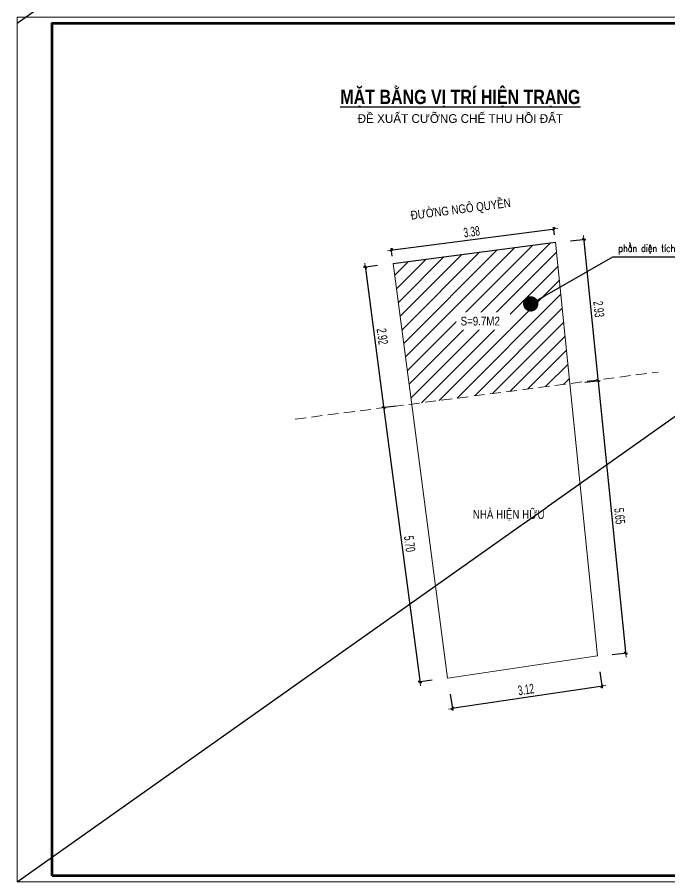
# Model space of a CAD drawing. Header units: millimetres. Extents: x 480521 to 6014615, y -961280 to 187869.
# Drawn here: x 705805 to 719265, y 24544 to 42304 of the extents above; entities that cross this region are included whole.
import ezdxf
from ezdxf.enums import TextEntityAlignment as Align

# ---------------------------------------------------------------- set-up
doc = ezdxf.new("R2010")
doc.units = ezdxf.units.MM
doc.header["$LTSCALE"] = 600
doc.header["$MEASUREMENT"] = 0
doc.linetypes.add('HIDDEN', pattern=[0.375, 0.25, -0.125])
doc.layers.get('0').update_dxf_attribs({"lineweight": 0})
doc.layers.get('Defpoints').update_dxf_attribs({"lineweight": 0})
for name, color, linetype, lineweight in [('dim', 144, 'Continuous', 13), ('Khungten_LCDI', 7, 'Continuous', 25), ('LC Dim', 8, 'Continuous', 18), ('LC Hatch @ 1 (1)', 252, 'Continuous', 9), ('LC Net khuat', 4, 'HIDDEN', 13), ('LC Net thay', 7, 'Continuous', 25), ('LC Text1', 3, 'Continuous', 20), ('LC Text2', 7, 'Continuous', 25)]:
    doc.layers.add(name, color=color, linetype=linetype, lineweight=lineweight)
doc.layers.add('KCS_Plotter', color=11, linetype='Continuous', plot=False)
doc.styles.add('HOATBIF', font='hoatbif.shx', dxfattribs={"width": 0.65})
doc.styles.add('Khungten', font='VHAVAN.TTF', dxfattribs={"width": 0.9, "height": 5000})
doc.styles.add('LC 1', font='VHAVANB.TTF')
doc.styles.add('LC 3', font='vnsimli.shx', dxfattribs={"width": 0.75})
doc.styles.add('LC3', font='VHARIALB.TTF', dxfattribs={"width": 0.8})
doc.styles.add('T2', font='VHARIAL.TTF', dxfattribs={"width": 0.8})
doc.styles.add('Title', font='VHBLACK.TTF')
doc.dimstyles.new('1-100 (1-60)', dxfattribs={"dimscale": 79, "dimtxt": 2.5, "dimasz": 0.35, "dimexe": 0.5, "dimexo": 0, "dimgap": 0.8, "dimtad": 1, "dimdec": 0, "dimzin": 0, "dimdsep": 46, "dimtxsty": 'HOATBIF', "dimblk1": 'DOT', "dimblk2": 'DOT', "dimsah": 1, "dimcen": -1, "dimdle": 1, "dimclrd": 256, "dimclre": 256, "dimclrt": 4, "dimadec": 3, "dimazin": 2, "dimtfac": 0.3333333333333333, "dimtdec": 0, "dimtix": 1, "dimtmove": 2, "dimatfit": 3, "dimldrblk": 'DOT', "dimfxl": 1, "dimtvp": 0.8333333333333334, "dimtolj": 1, "dimtzin": 0, "dimarcsym": 0})

# ---------------------------------------------------------------- blocks, each defined once
blk = doc.blocks.new('lcdi fix')
at = {"layer": 'Defpoints', "lineweight": 0}
blk.add_lwpolyline([(-1199.99994825598, -14850.000048398), (-1199.99994825598, 14849.9999515871), (40799.99896243933, 14849.9999515871), (40799.99896243933, -14850.000048398)], close=True, dxfattribs=at)
at = {"layer": 'Khungten_LCDI', "color": 5, "lineweight": 60}
blk.add_lwpolyline([(5.132678779773414e-05, -14650.000048398), (5.132678779773414e-05, 14649.9999515871), (40599.99896249894, 14649.9999515871), (40599.99896249894, -14650.000048398)], close=True, dxfattribs=at)
at = {"color": 7, "style": 'Khungten', "width": 0.8}
for tag, p in [('REVISION', (39498.75276287364, -10746.30405127808)), ('NGAYHT', (39546.07427452968, -11609.37101318493))]:
    blk.add_attdef(tag, text='', height=199.998925739526, dxfattribs=at).set_placement(p, align=Align.CENTER)
at = {"layer": 'LC Text1', "color": 3, "style": 'LC 1', "width": 1.834005631990714}
for tag, p, p2 in [('TENBANVE1', (36912.65778328942, -8885.760335756378), (40339.1450838642, -8885.760335756378)), ('TENBANVE2', (36912.65778328942, -9562.465661143795), (40339.1450838642, -9562.465661143795))]:
    blk.add_attdef(tag, text='', height=249.9999935159642, dxfattribs=at).set_placement(p, p2, align=Align.FIT)
at = {"layer": 'LC Text1', "style": 'Title', "width": 0.7}
blk.add_attdef('SOBANVE', text='', height=249.9999935159642, dxfattribs=at).set_placement((39561.98237367439, -13896.18081504657), align=Align.CENTER)
blk = doc.blocks.new('TIEUDE1')
at = {"layer": 'LC Text2', "color": 7, "style": 'LC 1'}
blk.add_attdef('TIªU§Ò', text='', height=5, dxfattribs=at).set_placement((0, 0), align=Align.BOTTOM_CENTER)
blk.add_attdef('TL', text='', height=3, dxfattribs=at).set_placement((0, -2), align=Align.TOP_CENTER)
blk = doc.blocks.new('DOT')
at = {"layer": 'dim'}
for p, q in [((-1, -1), (1, 1)), ((-3, 0), (3, 0))]:
    blk.add_line(p, q, dxfattribs=at)
blk.add_lwpolyline([(0.5, 1), (-1, -0.5), (-0.5, -1), (1, 0.5)], close=True, dxfattribs=at)
blk = doc.blocks.new('*D152')
at = {"layer": 'Defpoints', "color": 0, "transparency": 16777216}
for p in [(716874.0600913852, 37940.07755329102), (716890.0887276483, 37817.57564384592), (713542.2375304049, 37379.52949953022)]:
    blk.add_point(p, dxfattribs=at)
at = {"layer": 'LC Dim', "lineweight": -2, "transparency": 16777216}
for p, q in [((713553.6252044971, 37505.61866788706), (716846.6437810299, 37936.49029437927)), ((716890.0887276483, 37817.57564384592), (716868.9354357969, 37979.2437109415)), ((713542.2375304049, 37379.52949953022), (713521.0842385535, 37541.19756662579))]:
    blk.add_line(p, q, dxfattribs=at)
at = {"layer": 'LC Dim', "lineweight": -2, "transparency": 16777216, "xscale": 27.65, "yscale": 27.65, "zscale": 27.65}
for p, rotation in [((716874.0600913852, 37940.07755329102), 7.454459318417205), ((713526.2088941418, 37502.03140897531), 187.4544593184172)]:
    blk.add_blockref('DOT', p, dxfattribs=dict(at, rotation=rotation))
at = {"layer": 'LC Dim', "color": 4, "transparency": 16777216, "insert": (715179.1234048518, 37881.63572750013), "char_height": 197.5, "attachment_point": 5, "rotation": 7.4544593184172045, "style": 'HOATBIF'}
blk.add_mtext('\\A1;3.38', dxfattribs=at)
blk = doc.blocks.new('_Dot')
at = {"color": 0, "linetype": 'ByBlock', "lineweight": -2}
blk.add_line((-0.5, 0), (-1, 0), dxfattribs=at)
at = {"color": 0, "linetype": 'ByBlock', "const_width": 0.5}
blk.add_lwpolyline([(-0.25, 0, 1), (0.25, 0, 1)], format="xyb", close=True, dxfattribs=at)
blk = doc.blocks.new('*D153')
at = {"layer": 'Defpoints', "color": 0, "transparency": 16777216}
for p in [(713238.6507181185, 37184.65124020526), (713620.4586669698, 34287.20678958553), (713366.628521403, 34253.75856688888)]:
    blk.add_point(p, dxfattribs=at)
at = {"layer": 'LC Dim', "lineweight": -2, "transparency": 16777216}
for p, q in [((713238.6507181185, 37184.65124020526), (712945.6591167464, 37146.04255442818)), ((712988.432896708, 37123.78999844486), (713363.0161972466, 34281.17158595264)), ((713620.4586669698, 34287.20678958553), (713327.4670655977, 34248.59810380844))]:
    blk.add_line(p, q, dxfattribs=at)
at = {"layer": 'LC Dim', "lineweight": -2, "transparency": 16777216, "xscale": 27.65, "yscale": 27.65, "zscale": 27.65}
for p, rotation in [((712984.8205725517, 37151.20301750861), 97.50684488071663), ((713366.628521403, 34253.75856688888), 277.5068448807166)]:
    blk.add_blockref('DOT', p, dxfattribs=dict(at, rotation=rotation))
at = {"layer": 'LC Dim', "color": 4, "transparency": 16777216, "insert": (713336.2865157793, 35723.63869082857), "char_height": 197.5, "attachment_point": 5, "rotation": 277.50684488071664, "style": 'HOATBIF'}
blk.add_mtext('\\A1;2.92', dxfattribs=at)
blk = doc.blocks.new('*D154')
at = {"layer": 'Defpoints', "color": 0, "transparency": 16777216}
for p in [(713620.4586669701, 34287.20678958557), (714111.4355282896, 28601.60560523128), (714365.2656738559, 28635.05382792786)]:
    blk.add_point(p, dxfattribs=at)
at = {"layer": 'LC Dim', "lineweight": -2, "transparency": 16777216}
for p, q in [((713620.4586669701, 34287.20678958557), (713327.4670655984, 34248.59810380853)), ((713370.2408455601, 34226.34554782523), (714107.8232041333, 28629.01862429503)), ((714365.2656738559, 28635.05382792786), (714072.2740724842, 28596.44514215083))]:
    blk.add_line(p, q, dxfattribs=at)
at = {"layer": 'LC Dim', "lineweight": -2, "transparency": 16777216, "xscale": 27.65, "yscale": 27.65, "zscale": 27.65}
for p, rotation in [((713366.6285214038, 34253.75856688898), 97.50684488071681), ((714111.4355282896, 28601.60560523128), 277.5068448807168)]:
    blk.add_blockref('DOT', p, dxfattribs=dict(at, rotation=rotation))
at = {"layer": 'LC Dim', "color": 4, "transparency": 16777216, "insert": (713899.5939936485, 31448.83998468993), "char_height": 197.5, "attachment_point": 5, "rotation": 277.5068448807168, "style": 'HOATBIF'}
blk.add_mtext('\\A1;5.70', dxfattribs=at)
blk = doc.blocks.new('*D155')
at = {"layer": 'Defpoints', "color": 0, "transparency": 16777216}
for p in [(717216.166656057, 37696.30866315943), (717787.1828075307, 34811.98717550821), (717510.8732241517, 34784.02620325692)]:
    blk.add_point(p, dxfattribs=at)
at = {"layer": 'LC Dim', "lineweight": -2, "transparency": 16777216}
for p, q in [((717216.166656057, 37696.30866315943), (717531.7755336857, 37728.24650245447)), ((717495.2600463668, 37696.76012943602), (717784.3990006001, 34839.49668148293)), ((717510.8732241517, 34784.02620325692), (717826.4821017802, 34815.96404255195))]:
    blk.add_line(p, q, dxfattribs=at)
at = {"layer": 'LC Dim', "lineweight": -2, "transparency": 16777216, "xscale": 27.65, "yscale": 27.65, "zscale": 27.65}
for p, rotation in [((717492.4762394362, 37724.26963541074), 95.77833950355478), ((717787.1828075307, 34811.98717550821), 275.7783395035548)]:
    blk.add_blockref('DOT', p, dxfattribs=dict(at, rotation=rotation))
at = {"layer": 'LC Dim', "color": 4, "transparency": 16777216, "insert": (717800.9566299067, 36284.43356033887), "char_height": 197.5, "attachment_point": 5, "rotation": 275.7783395035548, "style": 'HOATBIF'}
blk.add_mtext('\\A1;2.93', dxfattribs=at)
blk = doc.blocks.new('*D156')
at = {"layer": 'Defpoints', "color": 0, "transparency": 16777216}
for p in [(717510.8732241516, 34784.02620325689), (718079.3012916406, 29166.83517365743), (718355.6108750717, 29194.79614591665)]:
    blk.add_point(p, dxfattribs=at)
at = {"layer": 'LC Dim', "lineweight": -2, "transparency": 16777216}
for p, q in [((717510.8732241516, 34784.02620325689), (717826.4821017788, 34815.96404255481)), ((717789.9666144602, 34784.47766953603), (718352.8270681408, 29222.30565189134)), ((718079.3012916406, 29166.83517365743), (718394.9101693212, 29198.77301296075))]:
    blk.add_line(p, q, dxfattribs=at)
at = {"layer": 'LC Dim', "lineweight": -2, "transparency": 16777216, "xscale": 27.65, "yscale": 27.65, "zscale": 27.65}
for p, rotation in [((717787.1828075293, 34811.98717551072), 95.778339504099), ((718355.6108750717, 29194.79614591665), 275.778339504099)]:
    blk.add_blockref('DOT', p, dxfattribs=dict(at, rotation=rotation))
at = {"layer": 'LC Dim', "color": 4, "transparency": 16777216, "insert": (718232.5239477237, 32019.69681559446), "char_height": 197.5, "attachment_point": 5, "rotation": 275.778339504099, "style": 'HOATBIF'}
blk.add_mtext('\\A1;5.65', dxfattribs=at)
blk = doc.blocks.new('*D157')
at = {"layer": 'Defpoints', "color": 0, "transparency": 16777216}
for p in [(717821.6207164663, 28809.37295999673), (714737.4336434726, 28351.41451319045), (714781.5051736354, 28054.60845018852)]:
    blk.add_point(p, dxfattribs=at)
at = {"layer": 'LC Dim', "lineweight": -2, "transparency": 16777216}
for p, q in [((717821.6207164663, 28809.37295999673), (717871.4938334263, 28473.49527569959)), ((717838.3421117224, 28508.5057862368), (714808.8553085421, 28058.66956094651)), ((714737.4336434726, 28351.41451319045), (714787.3067604325, 28015.53682889332))]:
    blk.add_line(p, q, dxfattribs=at)
at = {"layer": 'LC Dim', "lineweight": -2, "transparency": 16777216, "xscale": 27.65, "yscale": 27.65, "zscale": 27.65}
for p, rotation in [((717865.6922466292, 28512.56689699479), 8.445907031307032), ((714781.5051736354, 28054.60845018852), 188.445907031307)]:
    blk.add_blockref('DOT', p, dxfattribs=dict(at, rotation=rotation))
at = {"layer": 'LC Dim', "color": 4, "transparency": 16777216, "insert": (716299.8122042641, 28443.78132090197), "char_height": 197.5, "attachment_point": 5, "rotation": 8.445907031307, "style": 'HOATBIF'}
blk.add_mtext('\\A1;3.12', dxfattribs=at)

msp = doc.modelspace()

# ---------------------------------------------------------------- hatches: boundary and pattern name
at = {"layer": 'LC Hatch @ 1 (1)', "ltscale": 2}
h = msp.add_hatch(dxfattribs=at)
h.set_pattern_fill('ANSI31', color=256, scale=1800)
h.set_pattern_definition([(45, (3625.508584673749, 15280.49885159192), (-159.0990257669732, 159.0990257669732), [])])
h.paths.add_polyline_path([(716910.0095073982, 37665.32728555267), (713562.1583101555, 37227.28114123111), (713939.3655034109, 34365.28476388207), (713943.9662590112, 34329.83669061196), (717204.7160755201, 34753.0448256529)])

# ---------------------------------------------------------------- linework, layer by layer
at = {"layer": 'KCS_Plotter'}
msp.add_line((705804.637360417, 42183.58906979719), (731004.63736043, 60003.58953197417), dxfattribs=at)
at = {"layer": 'LC Net khuat', "color": 1, "lineweight": 13, "ltscale": 1.5, "flags": 128}
msp.add_lwpolyline([(711539.2102205951, 34017.72678475721), (719023.4003993529, 34989.08930751428)], dxfattribs=at)
at = {"layer": 'LC Net thay', "color": 7}
msp.add_line((713562.1583101555, 37227.28114123111), (716910.0095073982, 37665.32728555267), dxfattribs=at)
at = {"layer": 'LC Net thay', "color": 7, "linetype": 'Continuous', "lineweight": 0}
for p, q in [((717204.7160755201, 34753.04482565289), (716910.0095073982, 37665.32728555267)), ((713939.3655034109, 34365.28476388221), (713562.1583101555, 37227.28114123111)), ((717773.142917852, 29135.85367207443), (717204.7160755201, 34753.04482565289)), ((714677.739946942, 28676.22982398634), (713939.3655034109, 34365.28476388221)), ((714688.9558448597, 28677.89522525882), (717773.142917852, 29135.85367207443))]:
    msp.add_line(p, q, dxfattribs=at)

# ---------------------------------------------------------------- block references
at = {"layer": 'LC Net thay', "xscale": 0.6000000155618168, "yscale": 0.6000000155618168, "zscale": 0.6000000155618168}
msp.add_blockref('lcdi fix', (706524.6373480445, 33393.58887082865), dxfattribs=at)
at = {"layer": 'LC Text2'}
ref = msp.add_blockref('TIEUDE1', (714945.613340931, 40425.06288651557), dxfattribs=dict(at, xscale=60.00000000003865, yscale=60.00000000003865, zscale=60.00000000003865))
ref.add_attrib('TIªU§Ò', '%%UmÆt b»ng vÞ trÝ hiÖn tr¹ng', dxfattribs={"color": 7, "height": 295.4648761514337, "style": 'LC3', "width": 0.8}).set_placement((714945.613340931, 40425.06288651557), align=Align.BOTTOM_CENTER)
ref.add_attrib('TL', '®Ò xuÊt c\xadìng chÕ thu håi ®Êt', dxfattribs={"color": 7, "height": 179.999999999835, "style": 'LC 1'}).set_placement((714945.613340931, 40305.06288651307), align=Align.TOP_CENTER)

# ---------------------------------------------------------------- texts
at = {"layer": 'LC Text1', "color": 3, "style": 'LC 3', "width": 0.8}
msp.add_text('phÇn diÖn tÝch ®Ò xuÊt c\xadìng chÕ thu håi ®Êt', height=149.9999999998067, dxfattribs=at).set_placement((718202.8449894296, 37465.8678525936))
at = {"layer": 'LC Text2', "style": 'T2', "width": 0.8}
msp.add_text('®\xadêng ng« quyÒn', height=179.9999999997681, rotation=7.305014785566252, dxfattribs=at).set_placement((713933.2746493054, 38128.73470519562))

# ---------------------------------------------------------------- dimensions: what is measured, and where the dimension line sits
at = {"layer": 'LC Dim'}
for p1, p2, distance, picture, middle in [((713542.2375304048, 37379.52949953021), (716890.0887276484, 37817.57564384594), 123.54608451160331, '*D152', (715179.1234048518, 37881.63572750013)), ((717216.166656057, 37696.30866315943), (717510.8732241516, 34784.0262032569), 277.7207263356831, '*D155', (717800.9566299067, 36284.43356033887)), ((713238.6507181188, 37184.65124020528), (713620.45866697, 34287.20678958555), -256.0244644563638, '*D153', (713336.2865157793, 35723.63869082857)), ((717821.6207164663, 28809.37295999673), (714737.4336434727, 28351.41451319047), 300.0602252975222, '*D157', (716299.8122042641, 28443.78132090197))]:
    dim = msp.add_aligned_dim(p1=p1, p2=p2, distance=distance, dimstyle='1-100 (1-60)', override={"dimdec": 2, "dimlfac": 0.001}, dxfattribs=at)
    dim.commit()
    dim.dimension.update_dxf_attribs({"geometry": picture, "text_midpoint": middle})
for base, p1, p2, angle, picture, middle in [((718355.6108750717, 29194.79614591665), (717510.8732241516, 34784.0262032569), (718079.3012916406, 29166.83517365743), 95.77833950409902, '*D156', (718232.5239477237, 32019.69681559446)), ((714111.4355282896, 28601.60560523128), (713620.45866697, 34287.20678958556), (714365.2656738559, 28635.05382792786), 97.50684488071676, '*D154', (713899.5939936485, 31448.83998468993))]:
    dim = msp.add_linear_dim(base=base, p1=p1, p2=p2, angle=angle, dimstyle='1-100 (1-60)', override={"dimdec": 2, "dimlfac": 0.001}, dxfattribs=at)
    dim.commit()
    dim.dimension.update_dxf_attribs({"geometry": picture, "text_midpoint": middle})

# ---------------------------------------------------------------- leaders
msp.add_leader([(716397.1447861491, 36394.35005692093), (718089.340757233, 37365.17587248349), (723143.1948346574, 37365.17587248349)], dimstyle='1-100 (1-60)', override={"dimasz": 4, "dimdec": 2, "dimlfac": 0.001}, dxfattribs=at)

# ---------------------------------------------------------------- next in the draw order: texts
at = {"layer": 'LC Text2', "char_height": 179.9999999997681, "attachment_point": 1, "style": 'T2', "bg_fill": 3, "box_fill_scale": 1.5, "bg_fill_color": 256, "bg_fill_transparency": 0}
for s, insert, width in [('s=9.7m2', (714950.5929299918, 36129.76804269096), 927.2544065472681), ('nhµ hiÖn h÷u', (715202.6779215082, 32143.85866969792), 1438.558526601148)]:
    msp.add_mtext(s, dxfattribs=dict(at, insert=insert, width=width))

# ---------------------------------------------------------------- next in the draw order: linework, layer by layer
at = {"layer": 'KCS_Plotter'}
msp.add_line((705804.6373604167, 24483.58861069655), (731004.6373604296, 42303.58907287352), dxfattribs=at)

doc.saveas('drawing.dxf')
